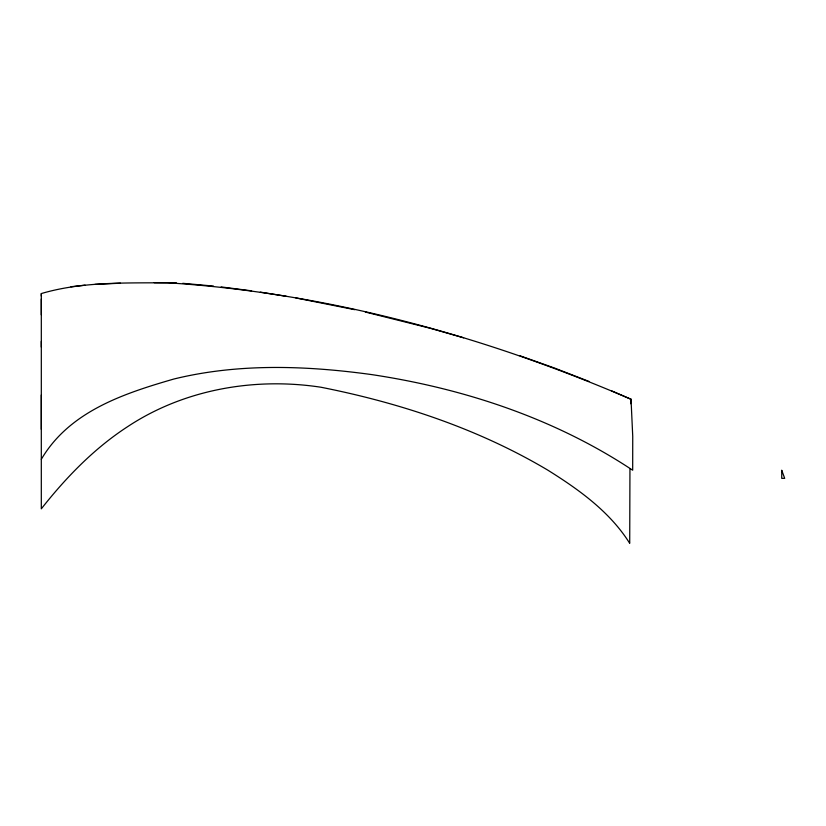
<?xml version="1.0" encoding="UTF-8"?>
<svg xmlns="http://www.w3.org/2000/svg" width="826" height="826" viewBox="0 0 826 826"><rect width="100%" height="100%" fill="white"/><g stroke="black" fill="none" stroke-linecap="round" stroke-linejoin="round"><path stroke-width="1.24" d="M41.3 296.069L41.31 293.56C82.094 281.532 125.108 283.091 167.213 282.76C327.075 292.848 484.273 336.037 631.023 399.268L632.737 436.283L632.685 470.221C554.69 418.462 463.737 388.416 371.586 374.581C306.085 365.577 238.497 363.151 173.842 379.031C123.559 393.568 69.508 411.379 41.3 459.308M41.31 429.324L41.31 341.375M41.31 293.612L41.31 347.085M629.949 468.579L629.711 543.322C609.939 511.759 578.799 489.498 547.71 470.087C478.109 428.715 400.114 402.912 320.953 387.239C254.542 377.079 183.899 389.366 127.503 426.743C94.009 448.528 65.935 477.593 41.31 508.826L41.3 394.973M630.661 403.728L631.023 399.268M85.099 285.156L70.964 286.736M94.897 284.402L120.482 283.194M176.506 282.895L154.266 282.678M182.763 283.318L213.5 286.075M221.161 286.921L251.61 290.845M286.281 296.286L260.324 292.125M295.822 297.938L354.695 309.678M365.371 312.052L430.17 328.252L463.603 337.793M519.864 355.727L554.731 368.128L588.99 381.416M631.085 399.288L611.488 390.791M41.3 299.022L41.31 314.861M781.757 470.345L781.737 478.347L784.7 478.347L781.757 470.345"/></g></svg>
